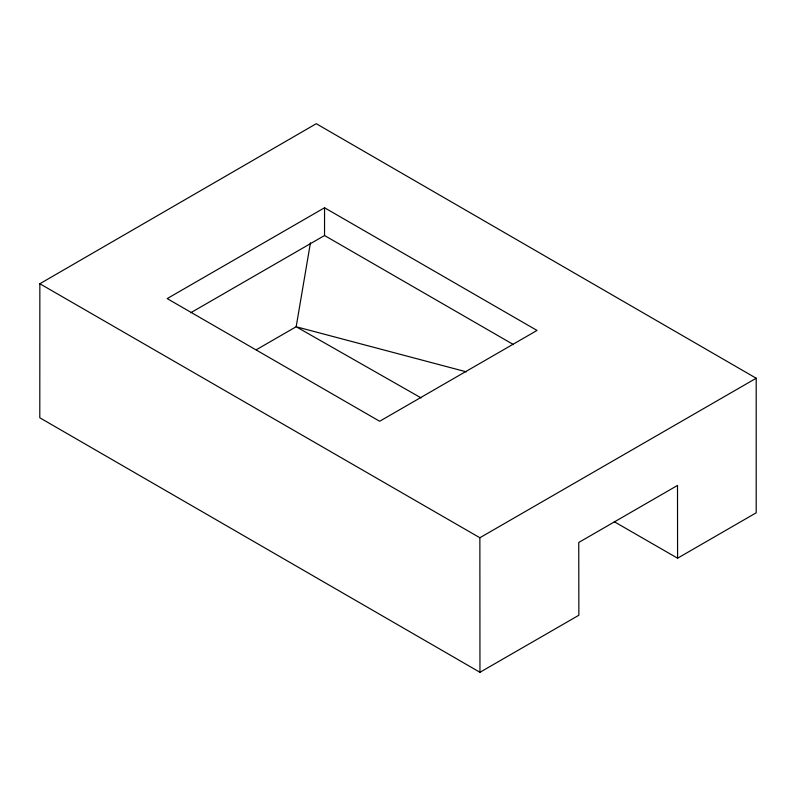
<?xml version="1.0" encoding="UTF-8"?>
<svg xmlns="http://www.w3.org/2000/svg" width="796" height="796" viewBox="0 0 796 796"><rect width="100%" height="100%" fill="white"/><g stroke="black" fill="none" stroke-linecap="round" stroke-linejoin="round"><path stroke-width="1.19" d="M39.85 283.744L39.8 417.781L479.958 672.292L578.861 615.248L578.752 542.464L677.505 485.441L677.585 558.205L756.2 512.803L756.2 378.239L316.261 123.708L39.85 283.744L479.869 537.748L479.958 672.292M190.722 312.758L324.539 235.516L324.549 207.766L537.031 330.44L379.652 421.263L167.18 298.6L324.549 207.766M310.45 242.78L296.172 326.748L256.411 349.693M479.869 537.748L756.2 378.239M466.317 371.832L296.172 326.748L421.094 397.9M324.539 235.516L513.41 344.559M614.293 521.748L677.585 558.205"/></g></svg>
